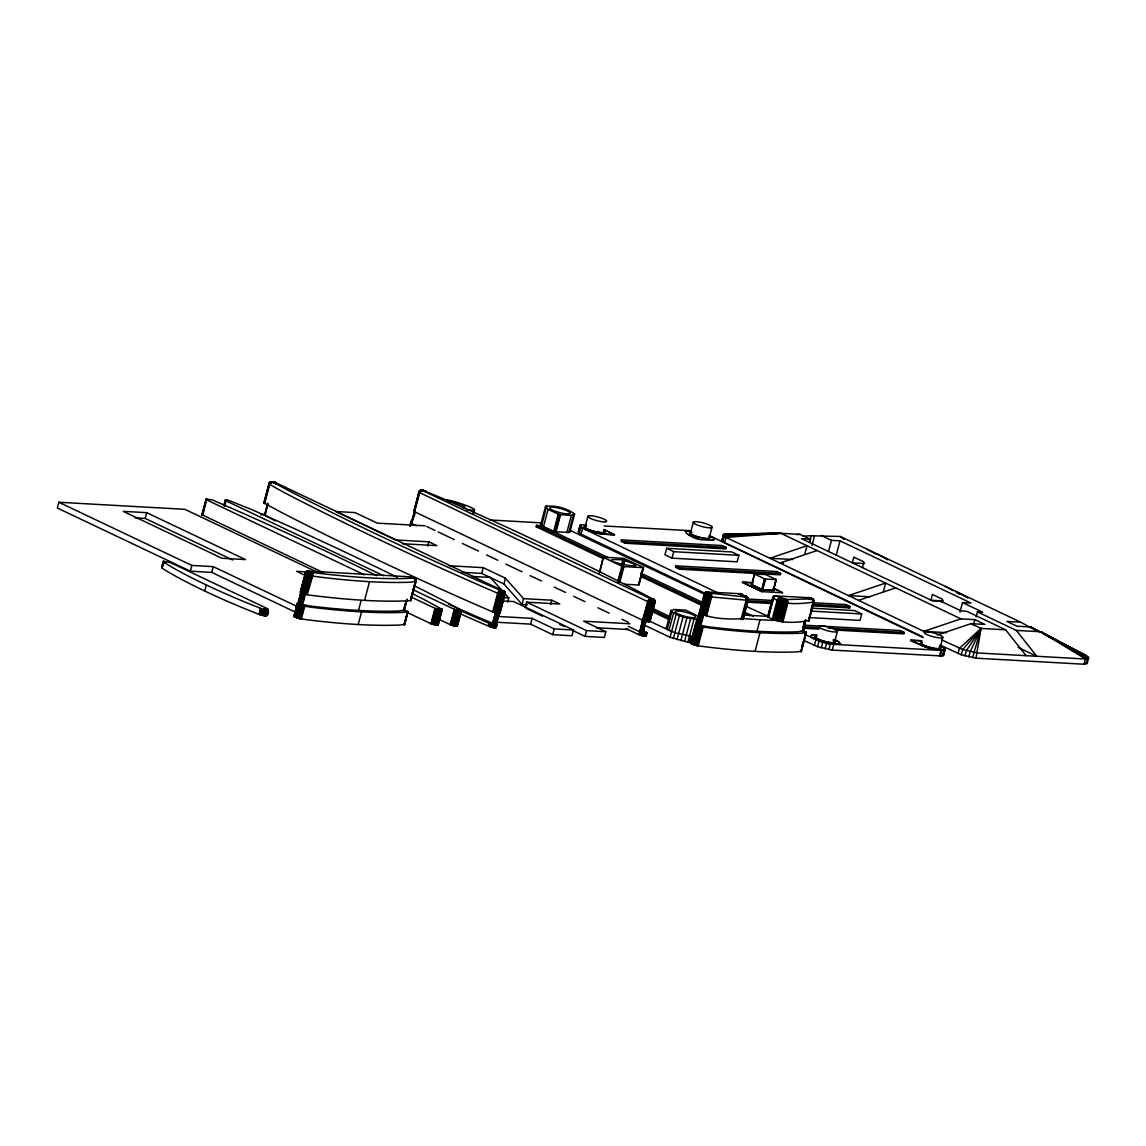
<?xml version="1.0" encoding="UTF-8"?>
<svg xmlns="http://www.w3.org/2000/svg" width="1146" height="1146" viewBox="0 0 1146 1146"><rect width="100%" height="100%" fill="white"/><g stroke="black" fill="none" stroke-linecap="round" stroke-linejoin="round"><path stroke-width="1.5" d="M424.822 491.118L443.43 498.739A1696.51 332.426 14.8 0 1 637.706 591.007L652.79 598.971A3.037 2.908 -34.1 0 1 654.939 602.481L653.034 602.982L647.676 601.593L418.863 492.25A3.037 2.894 66 0 1 422.444 490.273L424.335 490.975M274.868 483.039L274.682 482.208L502.908 590.72A3.037 2.937 -23.5 0 1 505.071 594.273L498.181 593.456L479.157 585.191A1699.547 333.013 14.8 0 1 284.523 492.751L268.866 484.013A3.037 2.951 52 0 1 272.504 481.979L274.754 482.28A3.037 1.074 -70.9 0 1 275.298 482.924M810.781 598.842L810.623 598.054L811.841 598.785A2.865 2.722 -37 0 1 813.846 602.08C801.77 603.698 783.893 605.819 772.762 597.782A2.865 2.736 66 0 1 776.143 595.92A2.865 2.564 -51.2 0 0 772.834 598.198M274.309 482.151L274.338 483.168M808.145 597.682A2.865 1.834 -84.8 0 1 809.09 597.768L810.294 598.685M699.59 612.594C708.443 619.084 734.701 619.914 742.809 618.281M740.918 595.146L741.047 593.786L707.856 592.009A3.037 2.894 66 0 0 704.274 593.986L711.551 596.98L748.152 600.346A3.037 2.98 22.5 0 0 745.989 596.679L740.961 593.814A3.037 1.433 -69.1 0 1 741.906 595.476M748.152 600.346L748.023 599.874A3.037 2.879 -37.9 0 0 745.903 596.393L745.989 596.536A3.037 2.965 -15.2 0 1 748.166 600.132L743.224 619.041M446.109 500C450.45 499.011 491.505 513.594 466.322 509.512M585.191 529.638L599.687 533.807L614.485 534.853L603.856 529.466L614.514 534.709M448.444 604.071A1697.269 332.569 14.8 0 0 474.243 615.517L494.384 624.054L497.421 612.551L500.157 613.096L493.238 612.165L474.215 603.899A1699.547 333.013 14.8 0 1 279.581 511.46L263.838 502.936L265.356 502.535M275.47 520.9L264.597 515.07L267.691 503.438M406.801 612.279L431.369 623.925L438.13 624.985L437.213 623.925M411.715 593.227A1699.547 333.013 14.8 0 1 426.541 600.848L442.284 609.486L435.437 608.526L410.87 596.894M414.365 585.778A1699.547 333.013 14.8 0 1 445.808 601.793L461.552 610.431L454.246 609.285L412.46 589.445M646.244 620.688L643.021 620.373L639.969 631.89L643.164 632.32L646.143 620.53M626.074 628.567L638.938 634.669C640.514 635.199 646.143 637.362 645.843 635.228M643.049 630.443L647.003 632.936L639.726 631.79M412.832 578.257L411.743 576.939A3.037 0.831 -78.5 0 0 411.156 577.068M263.838 502.936L268.866 484.013A3.037 2.865 69.6 0 1 272.576 481.95L287.589 490.087A1696.51 332.426 14.8 0 0 481.864 582.354L501.174 590.648L495.53 612.852M274.123 482.094L273.808 483.025M741.591 595.361A3.037 1.074 -70.9 0 0 740.961 593.814L741.261 595.247M810.021 597.94L809.735 598.814M803.446 631.26L805.38 623.582L804.492 622.579M411.872 576.925L309.119 571.138L311.067 572.284L305.309 594.344L300.782 592.654L300.911 591.766M704.203 615.173L709.961 593.112L707.884 592.21A3.037 2.722 -51.2 0 0 704.375 594.602L696.51 624.441L707.927 626.747A325.965 63.875 14.8 0 0 797.645 631.775L802.3 630.83M540.826 524.438L545.51 506.403C555.294 504.971 566.654 508.151 574.619 513.981L569.934 532.002L568.817 532.489L554.249 531.687L543.505 526.601L540.955 523.665M545.51 506.403L548.06 509.34L559.191 514.54L571.353 515.399L574.619 513.981M569.934 532.002L570.063 531.243M578.372 531.973L580.019 525.455L581.165 524.825L580.019 525.455L578.372 531.973L581.051 534.151L704.948 593.241M580.019 525.455L582.569 528.406L581.051 534.151M698.859 618.94L696.84 619.112L692.284 636.359L674.851 632.793L667.187 629.14L666.428 627.363L667.545 626.891M699.232 616.677L685.924 610.216L674.135 609.457L670.868 610.875C677.959 616.706 687.915 618.21 696.84 619.112M604.114 525.971L691.325 530.727L685.394 531.214C687.199 538.004 713.07 543.662 687.901 534.294M714.488 538.792L711.809 536.629L714.488 538.792C714.989 541.113 708.242 539.995 713.227 540.196M922.645 636.703L724.659 542.66L721.98 540.482L723.484 534.48L724.587 533.993L780.798 533.291L800.023 534.365L810.107 539.15L809.262 542.345M826.681 642.963C826.896 645.141 853.297 643.407 833.758 644.353C825.822 642.92 816.883 641.617 810.594 636.288L811.869 634.884L816.983 634.898M839.703 643.851L838.987 641.946L834.274 639.396M943.473 655.512L945.121 648.994L939.863 645.442L945.121 648.994L943.473 655.512L942.356 655.999L832.24 650.097L817.628 646.688L804.721 640.829M940.35 645.112L961.308 654.767L975.934 658.176L1084.059 664.236L1087.31 662.818M941.869 639.941L962.697 649.538L977.309 652.934L1085.434 659.007L1088.571 658.348L1086.021 655.412L1030.827 626.991L1016.96 626.203L1006.876 621.419L1020.757 622.206L1034.752 629.899M412.087 522.361C406.4 524.997 418.448 513.766 414.021 511.574L418.963 492.866A3.037 2.722 -51.2 0 1 422.473 490.474L651.172 599L642.39 632.406M412.316 578.1L412.345 577.04M317.929 572.513L184.878 509.325L58.818 502.249L57.3 508.007L190.351 571.195L211.709 572.398L296.456 612.637M135.113 517.863L145.184 518.422L146.702 512.663L245.473 559.592L221.98 558.274L123.195 511.345L146.702 512.663M161.586 567.685L163.348 561.425L170.238 562.514L267.09 608.469C273.092 621.82 255.73 612.909 251.776 611.491A328.243 64.319 14.8 0 1 166.528 571.009L161.858 568.13L162.202 567.342M161.701 567.972L163.348 561.425M161.858 568.13L163.549 561.354M162.087 568.316L163.792 561.296M162.904 565.795L164.107 561.268M323.244 572.599L201.925 514.712L206.352 498.94L212.884 500.143L231.922 508.409A1699.547 333.013 14.8 0 1 376.604 575.636M202.025 514.855L206.352 498.94M202.197 515.012L206.624 498.897M202.441 515.184L206.151 498.997M202.742 515.356L206.495 499.785M190.351 571.195L191.869 565.436L213.228 566.64L297.974 606.893M223.914 505.4L225.433 499.943L227.581 499.943L251.189 509.354A1699.547 333.013 14.8 0 1 397.433 577.355M224.014 505.544L225.633 499.885M224.172 505.701L225.905 499.842M224.415 505.873L225.433 499.943M224.716 506.045L226.235 499.828M204.69 590.992L206.294 584.961M211.709 572.398L213.228 566.64M264.038 503.223L269.024 483.927L269.883 483.827M264.239 503.395L269.238 483.87A3.037 2.75 79.5 0 1 272.662 481.936A3.037 2.593 85.8 0 0 269.525 483.827L264.597 502.535M264.511 503.581L269.453 484.873A3.037 2.478 -58.9 0 1 272.748 482.323M264.826 515.313L267.777 503.395M264.97 515.413L267.62 504.985M258.996 614.342L260.586 608.297L253.366 605.446A328.243 64.319 14.8 0 1 168.133 564.964L163.205 561.784M259.555 614.543L260.586 608.297M260.142 614.729L261.159 608.497M260.744 614.901L261.746 608.684M261.36 615.073L262.964 609.027L268.293 609.428M261.99 615.23L263.58 609.185M262.592 615.359L264.196 609.328M263.193 615.488L264.798 609.443M263.781 615.588L265.371 609.543M264.325 615.66L265.915 609.629M264.841 615.731L266.431 609.686M265.313 615.76L266.903 609.715M265.7 615.774L267.305 609.729M266.044 615.76L267.634 609.715M266.302 615.717L268.006 608.999M404.022 609.672L408.019 611.792L404.681 624.455L399.166 625.057A328.243 64.319 14.8 0 1 308.818 619.986L299.55 618.668L293.892 616.347L297.272 603.455L298.404 603.269M300.281 592.181L305.38 573.158A3.037 2.894 66 0 1 308.962 571.181L308.919 571.281A3.037 2.937 -23.5 0 0 305.223 573.473L310.867 575.808L320.149 577.126A328.243 64.319 14.8 0 0 410.497 582.197L415.898 581.309A3.037 2.894 -37 0 0 413.778 577.813L412.589 577.111M293.992 616.491L297.602 603.312M300.381 592.324L305.581 573.1A3.037 2.779 78 0 1 309.033 571.166A3.037 2.607 85.1 0 0 305.853 573.057L305.223 573.487A3.037 2.865 -41.4 0 1 308.947 571.338M294.164 616.648L298.247 603.269M300.553 592.482L305.495 573.788A3.037 2.722 -51.2 0 1 309.005 571.381L309.076 571.439A3.037 2.55 -57.3 0 0 305.724 573.945L297.974 603.541L309.492 605.933A325.965 63.875 14.8 0 0 399.209 610.961L404.022 610.13M294.407 616.82L297.272 603.455M294.708 616.992L306.039 574.132A3.037 2.321 -61.5 0 1 309.176 571.496L309.305 571.567A3.037 2.063 -64.5 0 0 306.397 574.318L298.519 603.899M298.332 603.799L301.011 592.038M295.081 617.178L298.418 604.515L297.745 604.157M298.777 604.014L301.369 592.296M295.525 617.379L298.418 604.515M299.077 604.143L306.856 574.518A3.037 1.805 -66.7 0 1 309.506 571.653M296.026 617.579L298.877 604.73M299.393 604.257L307.343 574.719A3.037 1.518 -68.5 0 1 309.735 571.754M299.736 604.372L302.773 592.869M296.556 617.78L299.364 604.93M300.08 604.486L307.873 574.92A3.037 1.232 -70.1 0 1 309.979 571.84M300.453 604.587C302.644 588.629 308.317 589.674 302.258 604.988M297.115 617.981L299.894 605.131M303.504 593.814L308.446 575.12A3.037 0.917 -71.6 0 1 310.251 571.94M300.811 604.687L303.862 593.184M301.183 604.787L304.22 593.27M297.702 618.167L300.467 605.317M304.091 594L310.523 572.026M301.556 604.859L304.592 593.356M298.318 618.353L301.054 605.518M304.693 594.187L310.795 572.098M301.914 604.93L304.951 593.427M298.934 618.511L302.272 605.862L312.17 607.337A328.243 64.319 14.8 0 0 402.518 612.408L408.019 611.792M299.55 618.668L302.888 606.005M305.309 594.344L311.082 572.183M300.166 618.797L303.504 606.148M305.925 594.502L311.483 575.937A3.037 0.745 -78.1 0 0 311.655 572.312L311.397 572.37M300.753 618.926L304.105 606.263M306.541 594.645L312.084 576.066A3.037 1.06 -79.5 0 0 311.927 572.37L311.655 572.312M301.326 619.026L304.678 606.363M307.142 594.76L312.657 576.166A3.037 1.375 -81 0 0 312.199 572.413L311.927 572.37M358.526 610.431L361.133 600.561M358.197 624.527L361.549 611.864M364.586 600.361L369.528 581.667M409.967 525.656L410.755 522.547M414.021 511.574L418.734 492.336A3.037 2.965 43.8 0 1 422.401 490.302L422.387 490.373A3.037 2.865 -41.4 0 0 418.791 492.708M410.053 525.799L411.085 522.39M413.864 511.417L419.064 492.193A3.037 2.779 78 0 1 422.516 490.244A3.037 2.607 85.1 0 0 419.336 492.15L419.064 492.193M410.225 525.957L411.357 522.361M410.469 526.129L419.207 493.038A3.037 2.55 -57.3 0 1 422.559 490.531M416.528 525.799L411.529 523.421L419.508 493.224A3.037 2.263 -62.4 0 1 422.602 490.56M412.431 521.344L414.164 514.769M404.08 608.254L405.827 601.679M403.85 610.016L406.028 601.793M403.922 610.703L407.117 599.157L404.194 610.632M404.051 624.785L407.389 612.122M307.715 594.86L315.207 595.82A328.243 64.319 14.8 0 0 405.555 600.891L410.426 600.619L415.368 581.924A3.037 2.707 81.9 0 0 413.534 578.1L408.864 578.358A325.206 63.718 14.8 0 1 319.347 573.329L312.199 572.413M404.309 624.728L407.775 611.348M410.683 600.576L415.754 581.137A3.037 2.793 -47.5 0 0 413.706 577.742L413.706 577.742A3.037 2.65 -54.1 0 1 415.54 580.965L410.426 600.619M404.495 624.656L407.919 611.506M410.884 600.49L415.998 581.581A3.037 2.98 9.5 0 0 413.821 577.942L413.806 577.885A3.037 2.951 -19.1 0 1 415.984 581.452M427.673 546.126L428.805 541.814L436.87 545.654L402.289 543.705M430.896 623.725L434.964 608.34M431.369 623.925L435.437 608.526M431.884 624.097L435.953 608.712M432.414 624.284L436.483 608.884M432.987 624.455L437.056 609.056M433.56 624.613L437.629 609.214M434.133 624.756L438.202 609.357M434.706 624.871L438.775 609.486M435.251 624.985L439.319 609.586M435.781 625.057L439.849 609.672M436.268 625.114L440.336 609.729M436.712 625.157L440.78 609.758M437.113 625.172L441.181 609.772M437.471 625.157L441.539 609.772M437.758 625.129L441.826 609.729M437.973 625.057L442.084 609.07M438.216 624.885L442.284 609.371M473.155 513.408L474.072 509.956M473.627 513.394L474.645 509.812M456.81 625.057C458.314 627.435 451.51 625.272 450.177 624.67L454.246 609.285M450.65 624.871L454.704 609.471M451.152 625.057L455.22 609.658M451.696 625.229L455.764 609.844M452.255 625.401L456.323 610.001M452.828 625.558L456.896 610.159M453.401 625.702L457.469 610.302M453.974 625.816L458.042 610.431M454.518 625.931L458.586 610.532M455.048 626.003L459.116 610.617M455.535 626.074L459.603 610.675M455.979 626.103L460.047 610.718M456.38 626.117L460.448 610.718M456.738 626.103L460.807 610.718M457.025 626.074L461.093 610.675M461.494 610.173L457.254 626.003L461.566 610.317M462.11 572.327L481.721 573.415L483.24 567.671L505.415 578.2L523.564 598.642L551.785 600.218L559.792 604.028L526.673 602.166L525.155 607.924M495.516 626.704C497.579 629.355 485.016 626.876 489.213 623.281L471.164 615.402A1699.547 333.013 14.8 0 1 458.185 609.658M492.723 611.964L497.665 593.27A3.037 1.547 -68.4 0 1 500.071 590.305M489.428 626.547L489.686 623.467M493.238 612.165L498.181 593.456A3.037 1.218 -70.2 0 1 500.272 590.376M489.987 626.733L490.202 623.668M493.783 612.351L498.725 593.642A3.037 0.874 -71.7 0 1 500.487 590.448M490.545 626.905L490.746 623.854M494.356 612.523L500.716 590.519M491.133 627.077L491.319 624.026M494.943 612.695L500.945 590.591M492.522 623.496L495.559 611.993M491.734 627.234L492.494 624.355L497.063 624.713L496.132 623.768M492.809 623.596L495.846 612.093M493.095 623.696L496.146 612.193M492.322 627.378L493.095 624.498M493.41 623.796L501.174 590.749M527.332 604.687L522.046 604.386L503.896 583.959L505.415 578.2M492.909 627.507L493.668 624.627M493.725 623.897L501.647 594.416A3.037 0.931 -78.9 0 0 501.647 590.749L501.418 590.706M494.055 623.983L497.092 612.465M493.482 627.607L494.241 624.728M497.278 613.225L502.22 594.516A3.037 1.261 -80.5 0 0 501.862 590.792L501.647 590.749M494.384 624.054L497.736 612.609M494.012 627.679L494.771 624.814M494.7 624.126L502.75 594.602A3.037 1.59 -82.2 0 0 502.077 590.82L501.862 590.792M495 624.169L498.338 612.709M494.513 627.75L495.273 624.871M495.301 624.226L503.252 594.659A3.037 1.891 -84.3 0 0 502.277 590.849L502.077 590.82M495.573 624.255L498.854 612.766M494.972 627.779L495.731 624.899M495.817 624.269L503.71 594.702A3.037 2.163 -86.8 0 0 502.449 590.863L502.277 590.849M495.359 627.793L504.097 594.702A3.037 2.407 89.8 0 0 502.578 590.863L502.449 590.863M495.831 626.891L499.484 612.48M500.071 610.804L504.111 595.505M495.702 627.779L496.82 624.183M499.498 613.397L504.441 594.702A3.037 2.607 85.1 0 0 502.693 590.863L502.908 590.763A3.037 2.98 8.2 0 1 505.1 594.402M495.96 627.736L496.992 624.341M499.771 613.354L504.713 594.659A3.037 2.779 78 0 0 502.779 590.849A3.037 2.894 66 0 1 504.913 594.602M496.161 627.679L497.106 624.613M499.971 613.296L504.971 594.129A3.037 2.865 -41.4 0 0 502.865 590.677A3.037 2.965 43.8 0 1 505.042 594.516M507.635 602.209L508.781 597.897L505.3 594.058M603.799 558.904L536.185 526.788L536.572 525.355L540.84 525.584L608.454 557.701M540.454 527.031L540.84 525.584M541.7 525.441L546.628 505.916M522.046 604.386L523.564 598.642M543.505 526.601L548.06 509.34M553.661 531.443L558.217 514.182M554.249 531.687L558.818 514.425M554.621 531.801L559.191 514.54M530.569 624.126L532.088 618.367L554.263 628.91L573.516 629.985L571.983 635.744L552.744 634.655L530.569 624.126L496.748 622.235M555.008 531.902L559.563 514.64M555.38 531.973L559.936 514.712M555.982 532.03L560.552 514.769M566.797 532.661L571.353 515.399M568.817 532.489L573.387 515.227M550.639 604.544L551.785 600.218M579.231 532.976L580.807 527.074L579.933 526.071M552.744 634.655L554.263 628.91M585.09 526.945L587.898 516.302M585.95 524.954L581.137 524.968M592.124 532.045L603.111 534.136L614.485 534.767M599.243 572.857L603.369 557.171L624.04 558.403L643.565 567.599L638.981 585.019L624.599 584.259M599.602 573.086L603.369 557.171M585.076 636.388L586.594 630.629L605.833 631.704L604.314 637.463L585.076 636.388L572.47 630.386M621.404 539.866L621.032 541.313L625.057 543.218L725.919 548.891L726.306 547.444L722.267 545.539L621.404 539.866L625.444 541.786L726.306 547.444M625.057 543.218L625.444 541.786M621.547 564.477L622.751 559.893C666.528 574.776 581.351 557.2 622.751 559.893M621.805 566.095L623.424 559.993M617.737 581.71L621.848 566.167L603.698 557.558M622.178 566.181L623.796 560.079M618.382 581.953L624.183 560.179M618.768 582.068L622.865 566.525L643.608 567.685M619.141 582.154L623.252 566.611M623.61 565.021L624.828 560.437M619.814 582.24L623.925 566.711M639.11 582.899L643.207 567.37M638.594 585.047L643.15 567.786M639.411 634.855L642.591 620.215L414.351 511.617M638.938 634.669L647.676 601.593A3.037 1.834 -66.5 0 1 650.369 598.742M640.242 631.976L643.278 620.473M639.912 635.042L648.65 601.965A3.037 1.074 -70.9 0 1 650.613 598.828L650.613 598.828A3.037 1.433 -69.1 0 0 648.149 601.779L642.591 620.215M640.815 632.134L643.851 620.631M641.101 632.205L644.138 620.702M640.456 635.228L650.799 598.885M641.015 635.4L650.985 598.943M641.918 632.363L644.954 620.86M642.161 632.391L645.198 620.888M641.588 635.557L642.347 632.678M642.605 632.42L645.843 620.903M642.161 635.686L642.92 632.807M642.949 632.391L651.172 599M642.734 635.815L643.493 632.936M642.763 620.287L646.53 621.433L651.472 602.739A3.037 0.831 -78.5 0 0 651.558 599.086L651.372 599.043M643.278 635.915L644.052 633.036M646.53 621.433L652.031 602.839A3.037 1.203 -80.1 0 0 651.745 599.114L651.558 599.086M643.808 636.001L644.568 633.122M647.089 621.533L652.547 602.925A3.037 1.547 -82 0 0 651.916 599.143L651.745 599.114M644.296 636.059L645.055 633.179M647.605 621.619L653.034 602.982A3.037 1.862 -84.2 0 0 652.074 599.172L651.916 599.143M644.74 636.102L645.499 633.222M648.536 621.719L653.478 603.011A3.037 2.149 -86.7 0 0 652.232 599.186L652.819 599.029A3.037 2.965 -11.9 0 1 654.996 602.61L649.968 621.533L648.092 621.676M645.155 636.116L645.914 633.237M648.951 621.719L653.893 603.025A3.037 2.392 -90 0 0 652.389 599.186M645.499 636.102L646.258 633.222M649.295 621.719L654.237 603.011A3.037 2.593 85.8 0 0 652.518 599.186M645.785 636.059L646.616 632.348M649.596 621.676L654.595 602.151A3.037 2.664 -54 0 0 652.661 598.842M646.015 636.001L646.817 632.52M649.811 621.619L654.796 602.323A3.037 2.808 -46.5 0 0 652.733 598.914M646.244 635.815L647.017 632.821M675.796 565.852L675.424 567.284L679.449 569.204L780.311 574.862L780.698 573.43L776.659 571.51L675.796 565.852L679.822 567.771L780.698 573.43M685.394 531.214L691.282 530.87M679.449 569.204L679.822 567.771M690.508 532.861L693.33 522.218M666.313 628.137L670.997 610.116M668.462 623.438L669.823 618.253M667.187 629.14L671.742 611.878M668.992 630.3L673.547 613.053M689.462 636.202L690.88 636.875L689.362 642.62L670.081 637.305L676.169 614.299M699.447 539.465L699.819 539.537M673.332 638.551L679.42 615.545M677 639.712L683.102 616.706M680.839 640.714L686.927 617.708M709.159 535.526L923.132 637.606M709.245 537.889L712.067 527.246M684.563 641.474L690.666 618.468M687.944 641.946L694.046 618.94M800.438 650.298L801.469 651.415L796.012 651.916A328.243 64.319 14.8 0 1 705.678 646.845L696.396 645.527L690.752 643.192L695.851 624.183L696.854 624.069M691.009 643.493L696.052 624.126M690.752 643.192L696.324 624.083M699.275 613.153L704.274 593.986L705.077 593.872A3.037 2.349 -89.2 0 1 708.07 591.981A3.037 2.607 85.1 0 0 704.747 593.886M691.253 643.665L695.851 624.183M691.554 643.851L704.618 594.774A3.037 2.55 -57.3 0 1 707.97 592.267L708.07 592.324A3.037 2.321 -61.5 0 0 704.919 594.96L699.991 613.654M696.969 624.713L699.418 612.781M701.481 607.48L704.188 597.281M691.926 644.038L696.868 625.329L696.195 624.971M697.226 624.828L699.819 613.11M692.37 644.238L696.868 625.329M697.527 624.957L705.291 595.146A3.037 2.063 -64.5 0 1 708.199 592.396M697.842 625.071L700.263 613.325M692.872 644.439L697.312 625.544M700.793 614.041L705.735 595.347A3.037 1.805 -66.7 0 1 708.4 592.482M698.172 625.186L701.223 613.683L703.028 614.17M693.402 644.639L697.814 625.745M698.53 625.301L706.237 595.548A3.037 1.518 -68.5 0 1 708.629 592.582M698.888 625.401L706.767 595.748A3.037 1.232 -70.1 0 1 708.873 592.668M693.96 644.84L698.344 625.945M699.261 625.501L702.297 613.998M694.562 645.026L698.902 626.131M699.633 625.601L707.326 595.949A3.037 0.917 -71.6 0 1 709.13 592.769M721.98 540.482L723.484 534.48L780.798 533.291L960.935 618.84L974.831 619.628L984.901 624.412L971.02 623.639L937.256 635.013M699.991 625.673L709.403 592.854M695.164 645.198L699.49 626.332M700.349 625.745L703.386 614.242M722.84 541.485L724.229 536.256L723.355 535.254L780.798 533.291L726.034 537.417L724.229 536.256L780.798 533.291L724.587 533.993M700.693 625.802L709.689 592.926M695.78 645.37L700.722 626.676L710.606 628.151A328.243 64.319 14.8 0 0 800.954 633.222L806.412 632.721L803.031 630.658M696.396 645.527L701.338 626.819M704.819 615.33L709.976 593.012M697.012 645.656L701.954 626.962M705.435 615.474L710.377 596.765A3.037 0.745 -78.1 0 0 710.549 593.141L710.262 593.084M724.659 542.66L726.034 537.417L923.805 631.36L946.61 632.635M697.599 645.771L702.541 627.077M706.036 615.588L710.978 596.894A3.037 1.06 -79.5 0 0 710.821 593.198L710.549 593.141M698.186 645.871L703.128 627.177M706.609 615.689L711.551 596.98A3.037 1.375 -81 0 0 711.093 593.241L710.821 593.198M742.407 582.44L761.932 591.651L742.407 582.211M753.352 582.698L742.823 582.254L751.561 582.755M741.047 619.499L745.989 600.805A3.037 2.235 -87.7 0 0 744.642 596.966L711.093 593.241M741.734 619.499L746.676 600.805A3.037 2.493 88.2 0 0 745.072 596.966L744.642 596.951M774.367 590.663L762.176 589.975L751.117 584.689L762.219 589.832M742.322 619.456L747.249 600.762A3.037 2.693 82.4 0 0 745.43 596.937L745.072 596.966M743.253 616.577L747.292 601.278M751.618 584.618L754.44 573.945L765.686 574.59L776.315 579.618L773.493 590.305L762.147 589.631L751.862 584.56M742.751 619.37L747.693 600.662A3.037 2.836 72.9 0 0 745.702 596.88L745.43 596.937M751.833 584.761L754.684 573.917M743.066 619.227L747.736 599.587A3.037 2.75 -49.8 0 0 745.731 596.207M746.06 600.991L748.753 602.266L749.126 600.833L772.132 602.123M761.746 589.474L764.568 578.83L754.426 573.974M762.176 589.975L764.568 578.83M762.334 589.674L765.141 579.031L776.315 579.661M762.735 589.732L765.557 579.088M756.962 631.245L760.013 619.728M755.056 651.372L759.984 632.678M776.286 572.957L776.659 571.51M776.086 579.475L773.507 590.262M773.249 590.319L776.057 579.675M772.648 597.911A2.865 2.808 8.2 0 1 776.129 595.92A2.865 2.779 -23.5 0 0 772.662 597.997L772.662 597.997A2.865 2.693 -41.4 0 1 776.143 595.934A2.865 2.793 43.8 0 0 772.676 597.84L767.72 616.691C778.879 624.255 799.063 622.794 808.546 620.444M767.892 616.892L772.905 597.739A2.865 2.621 78 0 1 776.157 595.92L809.09 597.754M768.049 617.006L773.077 597.725A2.865 2.464 85.1 0 1 776.157 595.906L786.743 599.53L811.884 598.857A2.865 2.779 -19.1 0 1 813.932 602.237M768.264 617.135L773.206 598.441A2.865 2.192 -61.5 0 1 776.171 595.949L776.243 595.992A2.865 2.006 -63.9 0 0 773.45 598.556L768.508 617.264M772.246 619.041L777.189 600.332A2.865 1.862 -65.3 0 1 779.853 597.711M773.034 619.384L777.976 600.69A2.865 1.647 -67.2 0 1 780.426 597.968M773.908 619.742L778.85 601.034A2.865 1.304 -69.3 0 1 780.985 598.183M774.868 620.086L779.81 601.378M782.646 592.74L773.235 588.041M775.885 620.401L782.245 598.613M776.931 620.717L782.919 598.814M778.005 621.003L783.606 598.986M779.079 621.247L784.294 599.157M780.111 621.461L785.053 602.767A2.865 0.96 -79.3 0 0 784.953 599.286M781.114 621.633L786.056 602.939A2.865 1.318 -81.2 0 0 785.597 599.401M782.059 621.762L786.987 603.068A2.865 1.647 -83.3 0 0 786.199 599.487M782.904 621.848L787.846 603.154A2.865 1.948 -85.9 0 0 786.743 599.53M804.721 554.363L807.013 545.725L769.883 558.245L792.76 559.535M811.97 545.467L814.505 535.855L840.29 536.486L1020.757 622.206M802.959 627.421L804.263 622.493M802.902 629.297L804.907 620.974M802.372 631.518L805.566 619.972M802.644 631.432L805.781 619.814M803.102 632.22L805.38 623.582M810.953 610.059L812.299 604.959M801.67 647.089L803.017 641.989M808.374 621.39L813.474 601.736A2.865 2.507 -54.1 0 0 811.655 598.627M808.632 621.347L813.703 601.922A2.865 2.636 -47.5 0 0 811.769 598.713M800.896 651.644L805.996 631.99M808.832 621.275L813.846 602.08L813.202 601.55A2.865 2.349 -58.6 0 0 811.526 598.527A2.865 1.347 -69.1 0 0 810.824 598.198M801.154 651.587L806.211 632.162M801.341 651.515L806.369 632.32M828.515 551.541L831.48 540.353L840.004 540.826L971.049 603.068L962.497 602.581L959.961 612.179M810.594 636.288L813.273 638.451M811.826 635.027L813.889 634.712M836.208 555.208L840.004 540.826M814.376 645.442L815.895 639.683L804.635 634.311M817.628 646.688L819.146 640.943L815.923 639.554M821.295 647.848L822.814 642.104L815.895 639.683M825.12 648.851L826.653 643.107L830.377 643.866L828.859 649.624M832.24 650.097L833.758 644.353L940.952 650.369L939.433 656.114M834.603 642.075L837.425 631.432M845.576 606.019L845.963 604.572L849.988 606.492L849.616 607.924L812.457 605.847M839.86 642.935L837.182 640.772M862.408 567.657L863.926 561.898L853.842 557.114L852.323 562.872L864.657 563.56M883.351 591.708L885.629 583.07L848.484 595.591L869.613 596.78M804.793 625.2L900.355 630.558L904.38 632.477L904.008 633.91L834.99 630.042M910.669 640.17L921.986 640.786L910.526 640.356L928.117 648.02L939.061 650.255L944.992 649.768M910.626 640.542L924.478 646.716L939.061 650.255M941.783 602.123L942.542 599.243L932.457 594.459L930.939 600.203L943.273 600.905M940.007 647.977L942.814 637.334M942.485 646.688L944.29 647.848M940.336 656.171L941.854 650.427L945.035 649.624M942.356 655.999L943.889 650.255M958.056 653.521L959.446 648.278L981.091 628.423L1005.672 629.799L1026.071 655.67M961.308 654.767L962.697 649.538L981.091 628.423L971.02 623.639M964.975 655.927L966.365 650.699L981.091 628.423L975.934 658.176M973.455 624.799L974.831 619.628M976.163 616.706L977.423 611.907L982.752 612.208L962.497 602.581M968.814 656.93L970.189 651.687L981.091 628.423L972.553 657.689M1084.059 664.236L1085.434 659.007L1040.912 631.775L1016.359 630.4L977.423 611.907M1086.079 664.078L1087.468 658.835L1040.912 631.775L1087.826 656.586M1087.196 663.591L1088.7 657.589L1040.912 631.775L1088.571 658.348M666.671 548.304L664.952 554.764L672 558.145L737.165 561.812L738.884 555.337L731.836 551.957L666.671 548.304L673.719 551.684L738.884 555.337M672 558.145L673.719 551.684M812.485 608.211L854.758 610.589L861.749 613.941L860.03 620.401L808.947 617.536M809.635 542.087L811.354 535.683L814.505 535.855M740.789 594.244L741.004 593.771A3.037 1.977 -65.3 0 1 742.436 595.361M273.292 482.896L273.923 482.051M809.205 598.685L809.807 597.883M413.534 578.1L413.821 577.942A3.037 2.965 40.7 0 1 415.941 581.71M201.925 514.712L203.286 514.296M422.387 490.33L422.401 490.287A3.037 2.98 8.2 0 0 418.677 492.436M704.475 593.929A3.037 2.779 78 0 1 707.927 591.981L707.798 592.11A3.037 2.865 -41.4 0 0 704.203 594.445M740.517 594.172L741.018 593.843A3.037 1.762 -67 0 1 742.178 595.247M424.349 490.502L424.794 490.646A3.037 0.874 -71.7 0 1 425.252 491.047M649.968 621.533L649.037 620.473M413.735 578.042L413.792 577.999A3.037 2.908 61.9 0 1 415.826 581.796M266.502 615.66L266.173 614.872M409.996 525.427L410.927 525.226M804.177 624.856L805.28 624.369M578.486 531.2L579.604 530.713M817.084 550.524L779.953 563.03L783.477 563.23M858.569 600.375L895.714 587.869M923.805 631.36L960.935 618.84M810.222 597.997L810.68 598.126A2.865 1.017 -70.9 0 1 811.225 598.742M803.045 536.256L811.354 535.683M796.57 534.58L800.023 534.365M419.336 492.15L420.066 492.15M305.853 573.057L306.584 573.057M768.364 616.405L745.086 605.919M602.982 532.818A10.615 2.077 14.8 0 0 603.698 530.856A10.615 2.077 14.8 0 1 602.939 532.962L601.163 532.933A10.615 2.077 14.8 0 1 587.611 529.481A10.615 2.077 14.8 0 1 585.893 526.229M709.116 536.772A10.615 2.077 14.8 0 1 708.414 538.735L706.624 538.706A10.615 2.077 14.8 0 1 694.132 535.698L692.127 534.824A10.615 2.077 14.8 0 1 691.353 532.016M706.595 538.849L708.371 538.878M295.253 615.918L293.892 616.347M489.944 519.969L541.528 522.863M726.621 533.835L740.402 534.609M810.107 539.15L801.555 538.677L932.6 600.905L941.124 601.392L961.394 611.004L966.737 611.305L1005.672 629.799M536.185 526.788L539.035 526.945M425.295 525.828L377.249 523.135L355.074 512.606L335.821 511.517L395.699 539.952L428.805 541.814M449.375 565.766L483.24 567.671M782.245 592.769L761.932 591.651M472.424 576.438L490.244 577.441L501.833 590.233M307.243 571.911L296.556 571.324L306.154 575.879M312.586 572.212L316.138 572.413M748.639 599.114L773.407 600.504M812.342 602.696L845.963 604.572M812.829 604.4L849.988 606.492M748.753 602.266L771.759 603.555M810.68 611.076L861.749 613.941M503.595 597.61L508.781 597.897M503.18 600.962L513.637 601.55L573.516 629.985M742.909 614.972L767.863 616.376M803.518 626.805L819.447 627.707M828.3 628.209L904.38 632.477M803.145 628.252L819.061 629.14M498.266 616.476L532.088 618.367M629.942 623.782L583.658 621.175L605.833 631.704M596.378 627.736L628.423 629.526M700.378 539.737L711.236 540.21M265.457 514.583L260.887 514.21L261.474 515.084M822.857 641.961L826.653 643.107M622.865 566.525L621.848 566.167M488.927 626.346L470.404 618.281A1699.547 333.013 14.8 0 1 460.663 613.97M692.084 534.967L694.104 535.841M1071.61 648.564L1086.021 655.412M821.066 535.411L831.48 540.353M1018.049 647.39L1036.743 656.271L1016.359 630.4M846.923 606.649L849.616 607.924M773.206 588.185L782.274 592.496M569.576 530.111L704.79 594.33M745.029 613.454L749.856 615.746M640.657 573L703.443 602.81M536.572 525.355L604.186 557.457M641.216 575.048L702.383 604.114M640.829 576.495L702.011 605.546M653.435 608.77L669.536 616.419M652.375 610.059L670.095 618.482M652.002 611.506L668.104 619.155M649.051 620.846L671.599 631.546M644.324 625.071L670.081 637.305M426.914 526.601L434.979 530.426M438.202 531.959L454.332 539.623M462.382 543.448L478.512 551.111M486.577 554.936L497.865 560.294M505.93 564.133L522.06 571.797M530.125 575.621L541.413 580.979M554.32 587.11L565.608 592.468M573.673 596.307L584.961 601.664M597.854 607.795L609.142 613.153M622.049 619.284L628.495 622.35M628.237 626.346L639.697 631.79M481.721 573.415L503.896 583.959M526.673 602.166L586.594 630.629M526.73 608.669L542.502 616.161M559.85 624.398L564.577 626.647M383.538 575.707L225.776 500.73M206.81 499.971L364.27 574.762M438.932 619.327L450.177 624.67M145.184 518.422L232.81 560.036M58.818 502.249L191.869 565.436M834.245 639.54L837.139 640.915M582.612 528.234L717.74 592.869M743.568 611.663L753.223 616.276M1030.827 626.991L1040.167 632.119M1043.275 633.838L1052.615 638.967M955.506 591.207L967.955 598.054M945.421 586.423L953.2 590.706M956.323 592.41L959.431 594.129M876.891 553.876L887.778 559.864M866.806 549.092L876.146 554.22M580.807 527.074L582.569 528.392M844.387 539.179L840.29 536.486L844.158 539.408M403.922 623.639L404.681 624.455M504.971 594.129L504.799 593.972A3.037 2.722 -51.2 0 0 502.808 590.62A3.037 2.55 -57.3 0 1 504.67 593.055M942.728 653.736L943.602 654.738M579.89 526.229L580.764 527.232M654.538 602.982A3.037 2.75 79.5 0 0 652.633 599.172A3.037 2.865 69.6 0 1 654.753 602.925L654.91 602.839A3.037 2.951 52 0 0 652.776 599.114A3.037 2.98 22 0 1 654.996 602.739M652.547 598.771A3.037 2.478 -58.9 0 1 654.423 601.22M425.209 490.789A3.037 1.547 -68.4 0 1 426.269 492.15M425.008 490.717A3.037 1.218 -70.2 0 1 425.581 491.004M425.739 491.419A3.037 1.218 -70.2 0 1 425.782 492.307M422.602 491.104A3.037 0.931 -78.9 0 1 423.648 490.345M422.086 491.004A3.037 1.261 -80.5 0 1 423.433 490.302M421.599 490.932A3.037 1.59 -82.2 0 1 423.218 490.273M420.94 491.161A3.037 1.891 -84.3 0 1 423.017 490.244M420.51 491.118A3.037 2.163 -86.8 0 1 422.845 490.23A3.037 2.407 89.8 0 0 419.665 492.135M418.705 492.565A3.037 2.937 -23.5 0 1 422.387 490.373M502.679 590.534A3.037 2.263 -62.4 0 1 504.383 592.869M276.243 484.156A3.037 1.834 -66.5 0 0 274.911 482.366A3.037 1.433 -69.1 0 1 275.771 484.328M271.616 482.896A3.037 1.547 -82 0 1 273.378 481.95M273.55 481.979A3.037 1.203 -80.1 0 0 272.934 481.936A3.037 2.392 -90 0 0 270.155 483.111M273.292 482.008A3.037 0.831 -78.5 0 1 273.736 482.008M270.986 483.154A3.037 1.862 -84.2 0 1 273.221 481.936M270.556 483.125A3.037 2.149 -86.7 0 1 273.063 481.922M268.837 484.371A3.037 2.908 -34.1 0 1 272.504 482.122L272.547 482.194A3.037 2.808 -46.5 0 0 268.981 484.529M269.181 484.701A3.037 2.664 -54 0 1 272.633 482.251M601.206 532.79A10.615 2.077 14.8 0 1 587.64 529.337A10.615 2.077 14.8 0 1 585.935 526.086M603.67 531.415A9.698 1.905 14.8 0 1 602.237 532.518L600.619 532.489A9.698 1.905 14.8 0 1 588.227 529.352A9.698 1.905 14.8 0 1 586.666 526.386M834.446 641.101A10.615 2.077 14.8 0 1 824.49 641.66A10.615 2.077 14.8 0 1 816.683 636.345M832.999 640.113A10.615 2.077 14.8 0 1 832.641 642.92A10.615 2.077 14.8 0 1 818.774 639.597A10.615 2.077 14.8 0 1 816.711 636.202M833.686 640.829A9.698 1.905 14.8 0 1 825.822 641.66A9.698 1.905 14.8 0 1 816.353 636.675M939.835 647.017A10.615 2.077 14.8 0 1 937.342 648.951A10.615 2.077 14.8 0 1 924.851 645.943L922.874 644.926A10.615 2.077 14.8 0 1 922.072 642.261M939.075 646.745A9.698 1.905 14.8 0 1 936.798 648.521A9.698 1.905 14.8 0 1 925.381 645.771L923.547 644.969A9.698 1.905 14.8 0 1 921.756 642.591M709.102 537.331A9.698 1.905 14.8 0 1 707.669 538.448L706.051 538.419A9.698 1.905 14.8 0 1 694.634 535.669L692.8 534.867A9.698 1.905 14.8 0 1 692.098 532.303M745.459 596.02A3.037 2.564 -56.7 0 1 747.393 598.885M745.888 596.794A3.037 2.937 55.3 0 1 748.009 600.533M745.115 595.805A3.037 2.335 -61.3 0 1 746.762 598.943M744.642 595.562A3.037 2.134 -63.9 0 1 746.204 597.481M772.991 598.312A2.865 2.407 -57.3 0 1 776.157 595.949A2.865 2.263 89.8 0 0 773.306 597.711M811.354 598.427A2.865 2.163 -62 0 1 812.915 599.974M739.299 594.201A3.037 1.862 -84.2 0 1 740.961 593.814A3.037 0.831 -78.5 0 0 740.259 594.115M739.557 594.23A3.037 1.547 -82 0 1 740.961 593.814A3.037 2.077 -86.1 0 0 739.041 594.187M773.564 597.725A2.865 2.091 -87.5 0 1 776.257 595.906M810.996 598.269A2.865 1.662 -67 0 1 812.17 599.931M811.167 598.341A2.865 1.934 -64.7 0 1 812.543 599.788M779.81 601.378A2.865 0.945 -71.2 0 1 781.601 598.413M739.829 594.273A3.037 1.203 -80.1 0 1 740.961 593.814M811.583 599.1A2.865 2.55 81.9 0 1 813.316 602.696M811.712 599.072A2.865 2.664 74.3 0 1 813.574 602.653M811.798 599.029A2.865 2.75 61.9 0 1 813.775 602.567L813.889 602.481A2.865 2.793 40.7 0 0 811.869 598.986A2.865 2.808 9.5 0 1 813.947 602.366M808.56 598.842A2.865 0.788 -78.5 0 1 809.592 597.84M808.474 598.04A2.865 1.132 -80.1 0 1 809.391 597.797M808.446 597.711A2.865 1.461 -82 0 1 809.191 597.768M707.813 592.038A3.037 2.965 43.8 0 0 704.145 594.072A3.037 2.98 8.2 0 1 707.798 592.067A3.037 2.937 -23.5 0 0 704.117 594.301M775.699 620.387A325.965 63.875 14.8 0 1 741.29 618.41M463.099 508.007A10.615 2.077 14.8 0 0 462.339 505.2L460.32 504.312A10.615 2.077 14.8 0 0 446.052 501.275M306.856 572.355A3.037 2.22 -87.6 0 1 309.434 571.152M306.183 573.043A3.037 2.407 89.8 0 1 309.234 571.138M305.251 573.244A3.037 2.965 43.8 0 1 308.919 571.209A3.037 2.98 8.2 0 0 305.194 573.358M413.649 578.071A3.037 2.822 74.3 0 1 415.626 581.867M413.477 577.57A3.037 2.493 -58.6 0 1 415.296 579.303M413.319 577.484A3.037 2.292 -62 0 1 415.024 579.461M413.133 577.398A3.037 2.048 -64.7 0 1 414.637 579.274M414.078 578.157A3.037 1.762 -67 0 0 412.99 577.326L412.99 577.326A3.037 1.433 -69.1 0 1 413.763 578.286M412.66 577.197A3.037 1.074 -70.9 0 1 413.319 578.128M410.755 576.997A3.037 1.203 -80.1 0 1 411.543 576.911M410.368 576.939A3.037 1.547 -82 0 1 411.371 576.882M409.767 577.04A3.037 1.862 -84.2 0 1 411.213 576.868M409.394 577.011A3.037 2.077 -86.1 0 1 410.984 576.839M568.531 513.924L566.754 513.895A10.615 2.077 14.8 0 1 554.263 510.887L552.243 509.999A10.615 2.077 14.8 0 1 552.616 507.191A10.615 2.077 14.8 0 1 566.468 510.529A10.615 2.077 14.8 0 1 568.531 513.924M605.059 521.874L603.426 521.845A9.698 1.905 14.8 0 1 590.749 518.565A9.698 1.905 14.8 0 1 589.961 515.729A9.698 1.905 14.8 0 1 602.51 518.508L604.357 519.31A9.698 1.905 14.8 0 1 605.059 521.874M710.477 527.805L708.858 527.776A9.698 1.905 14.8 0 1 697.441 525.026L695.608 524.223A9.698 1.905 14.8 0 1 695.937 521.659A9.698 1.905 14.8 0 1 708.6 524.696A9.698 1.905 14.8 0 1 710.477 527.805M678.733 610.976L676.957 610.933A10.615 2.077 14.8 0 0 679.019 614.328A10.615 2.077 14.8 0 0 692.886 617.665A10.615 2.077 14.8 0 0 693.244 614.858L691.224 613.97A10.615 2.077 14.8 0 0 678.733 610.976M821.883 625.874L820.264 625.845A9.698 1.905 14.8 0 0 822.14 628.939A9.698 1.905 14.8 0 0 834.804 631.99A9.698 1.905 14.8 0 0 835.133 629.426L833.3 628.61A9.698 1.905 14.8 0 0 821.883 625.874M927.286 631.79L925.667 631.761A9.698 1.905 14.8 0 0 926.369 634.325L928.203 635.128A9.698 1.905 14.8 0 0 940.751 637.921A9.698 1.905 14.8 0 0 939.978 635.07A9.698 1.905 14.8 0 0 927.286 631.79M272.476 482.022A3.037 2.98 22 0 0 268.78 484.113A3.037 2.965 -11.9 0 1 272.476 482.079"/></g></svg>
